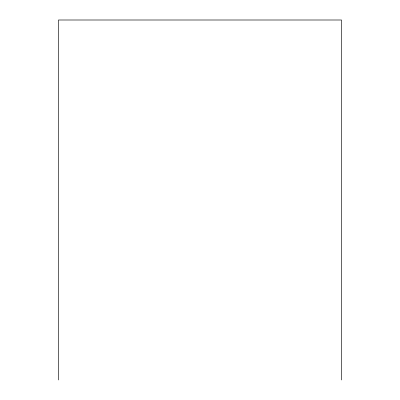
<?xml version="1.0" encoding="UTF-8"?>
<svg xmlns="http://www.w3.org/2000/svg" width="400" height="400" viewBox="0 0 400 400"><rect width="100%" height="100%" fill="white"/><g stroke="black" fill="none" stroke-linecap="round" stroke-linejoin="round"><path stroke-width="0.6" d="M341.54 380L341.54 20L58.46 20L58.46 380"/></g></svg>
